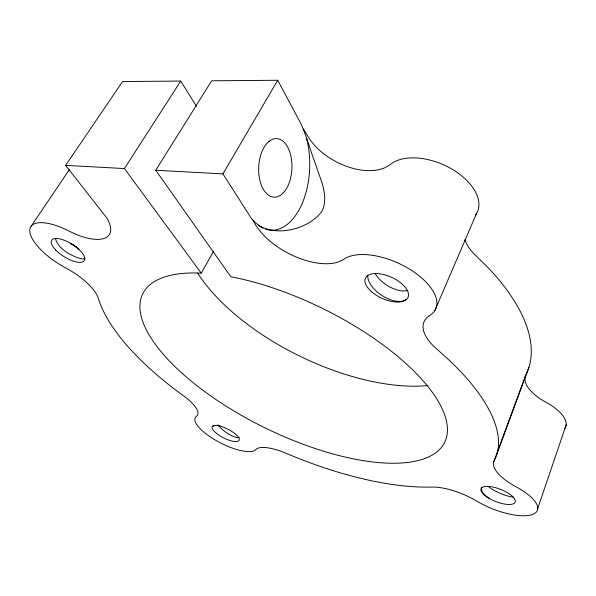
<?xml version="1.0" encoding="UTF-8"?>
<svg xmlns="http://www.w3.org/2000/svg" width="596" height="596" viewBox="0 0 596 596"><rect width="100%" height="100%" fill="white"/><g stroke="black" fill="none" stroke-linecap="round" stroke-linejoin="round"><path stroke-width="0.89" d="M537.786 508.41L566.2 424.687M493.652 462.019L525.247 376.374M496.922 454.063L528.935 367.255M434.745 310.702L476.331 213.957M155.779 170.255L222.919 173.89L249.426 215.327C263.991 241.007 308.408 231.598 322.302 210.604C328.999 195.413 320.231 179.217 315.716 164.645C310.486 150.9 306.798 136.566 300.645 123.193L277.706 80.266L211.677 80.803L155.779 170.255L230.794 276.738A168.243 66.275 26.2 0 1 447.387 431.69A168.243 66.275 26.2 0 1 223.127 404.267A168.243 66.275 26.2 0 1 201.232 273.124L213.495 251.438M222.919 173.89L277.706 80.266M180.737 81.056L122.56 81.525L65.657 165.375L124.422 168.556L180.737 81.056L196.434 106.222M31.215 226.145L69.561 169.324M65.657 165.375L106.677 217.816A47.531 19.534 32.9 0 1 76.735 234.608L69.672 231.442A43.806 16.807 31.9 0 0 29.837 229.691A43.806 16.807 31.9 0 0 65.888 267.991A40.662 14.595 31.3 0 1 97.61 296.376L98.4 298.581A220.334 87.433 26.2 0 0 183.009 395.453A34.888 11.287 28.1 0 1 196.449 416.358A34.285 11.019 26.9 0 0 217.175 441.152A34.285 11.019 26.9 0 0 255.915 449.488A34.21 10.914 25.7 0 1 283.346 452.163L286.862 453.601A220.334 87.433 26.2 0 0 431.348 487.074L434.335 487.066A38.934 13.216 22.3 0 1 476.644 501.035A41.75 14.945 21.4 0 0 532.548 514.452A41.75 14.945 21.4 0 0 515.734 486.627A45.177 17.157 20.3 0 1 494.375 460.298A220.334 87.433 26.2 0 0 449.503 360.483L437.144 349.345A53.066 25.174 21.5 0 1 429.634 315.507A53.148 26.269 24.4 0 0 411.605 270.428A53.148 26.269 24.4 0 0 343.236 259.685L338.066 262.061A54.273 27.55 27.8 0 1 266.397 237.96L260.504 231.755L255.87 225.407L252.928 220.095M124.422 168.556L201.232 273.124M303.349 128.952L310.382 140.313L315.738 146.646A51.42 30.836 28.1 0 0 384.614 167.849L389.858 164.906A50.422 29.472 23.7 0 1 452.096 169.212A50.422 29.472 23.7 0 1 475.392 215.342M564.919 428.435A40.081 17.187 20.1 0 0 545.638 402.084A43.24 19.616 18.8 0 1 525.739 375.04M526.059 374.4A211.051 100.024 26 0 0 487.781 267.373L476.316 256.071A50.399 28.28 20 0 1 464.917 239.756M427.958 385.538A161.248 75.901 26.1 0 1 197.745 273.206M306.56 138.57A62.863 35.723 -87.5 0 1 301.42 205.151A62.863 35.723 -87.5 0 1 265.205 229.043M263.037 228.156A62.863 35.723 -87.5 0 1 260.906 227.016M260.206 226.584A62.863 35.723 -87.5 0 1 258.82 225.646M239.331 437.449A14.87 5.059 35.8 0 1 218.106 425.015M212.846 426.401A14.9 4.507 18.1 0 1 219.105 425.44M84.937 258.694A19.027 4.783 31.1 0 1 68.525 253.419A18.968 9.774 32.9 0 1 55.435 238.281M70.216 243.31A19.027 4.783 31.1 0 1 78.977 249.202M76.832 246.841A18.938 4.924 31.2 0 1 75.826 246.319M74.82 245.775A18.938 4.924 31.2 0 1 73.807 245.217A18.886 9.871 33 0 1 70.872 243.324M407.768 290.371A22.924 12.099 34 0 1 375.026 273.445M405.936 299.378A23.058 11.942 33.9 0 1 382.513 295.839A23.058 11.942 33.9 0 1 367.799 275.419M513.305 497.109A18.118 4.321 24.4 0 1 492.84 489.674A18.029 8.754 17.8 0 1 488.161 486.254M489.621 498.502A18.111 8.664 18 0 1 481.769 487.439M269.206 141.23L268.23 142.057A29.308 16.636 -87.5 0 0 261.555 185.654L262.858 188.47A29.308 16.636 -87.5 0 0 270.808 196.456L272.849 197.038A29.308 16.636 -87.5 0 0 291.839 162.47L291.437 158.976A29.308 16.636 -87.5 0 0 289.395 150.93L288.181 148.106A29.308 16.636 -87.5 0 0 269.206 141.23M55.733 250.022A19.258 7.383 31.9 0 0 84.088 260.951A19.258 7.383 31.9 0 0 64.197 240.255A19.258 7.383 31.9 0 0 55.733 250.022M371.956 292.085A23.363 11.54 24.4 0 0 408.007 297.501A23.363 11.54 24.4 0 0 380.255 273.899A23.363 11.54 24.4 0 0 371.956 292.085M486.843 496.96A18.357 6.571 21.4 0 0 515.056 502.391A18.357 6.571 21.4 0 0 492.363 486.925A18.357 6.571 21.4 0 0 486.843 496.96M216.743 433.583A15.079 4.843 26.9 0 0 239.063 440.451A15.079 4.843 26.9 0 0 221.258 426.468A15.079 4.843 26.9 0 0 216.743 433.583"/></g></svg>
